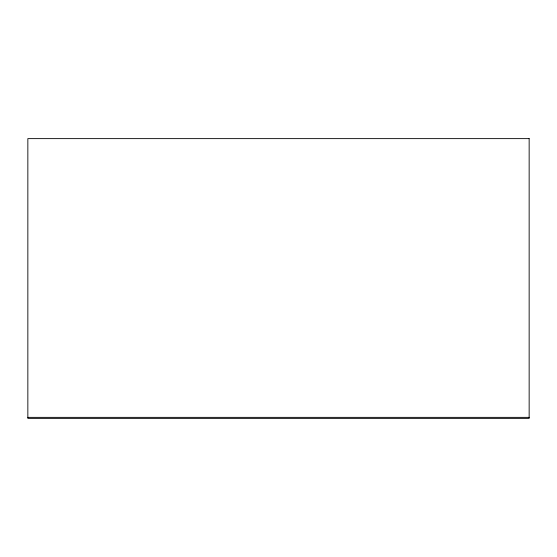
<?xml version="1.0" encoding="UTF-8"?>
<svg xmlns="http://www.w3.org/2000/svg" width="557" height="557" viewBox="0 0 557 557"><rect width="100%" height="100%" fill="white"/><g stroke="black" fill="none" stroke-linecap="round" stroke-linejoin="round"><path stroke-width="0.84" d="M27.85 417.36L529.15 417.36M529.15 138.623L27.85 138.623L27.85 418.377L529.15 418.377L529.15 138.623"/></g></svg>
